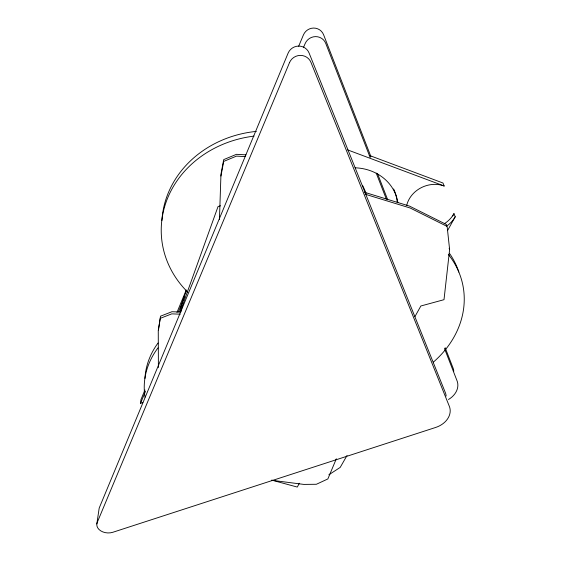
<?xml version="1.0" encoding="UTF-8"?>
<svg xmlns="http://www.w3.org/2000/svg" width="561" height="561" viewBox="0 0 561 561"><rect width="100%" height="100%" fill="white"/><g stroke="black" fill="none" stroke-linecap="round" stroke-linejoin="round"><path stroke-width="0.84" d="M219.449 219.456L220.964 174.205L223.706 159.605L236.454 154.324L245.956 154.85M365.127 194.197L410.105 207.991L447.131 226.427L449.62 249.547L444.003 299.686L420.862 305.99L414.923 316.614M142.852 402.581A35.609 27.426 3.3 0 0 140.516 403.366L140.937 399.656L144.941 389.979M96.829 523.925L99.073 508.876A10.911 7.868 4.1 0 1 99.472 507.389L288.102 53.162A11.353 11.094 -26.1 0 1 309.069 52.958L445.069 391.957A20.091 15.596 -13.6 0 1 446.128 396.045M220.943 176.049L223.699 161.414L236.483 156.119L245.157 156.596M179.822 311.874L182.676 301.026L186.511 290.31M180.572 312.631L182.339 305.934L218.04 206.546L220.55 205.789M176.967 312.442L186.245 289.988M140.516 403.366L145.537 391.234M178.37 311.888L184.702 296.601M298.669 46.24L303.417 34.929A11.003 10.729 -41.6 0 1 323.599 34.761L370.884 156.505M336.32 458.793L327.855 478.947L316.383 484.276L303.789 484.409L271.433 480.23M303.417 47.65L305.128 43.611A11.234 10.925 -36.9 0 1 325.759 43.428L370.19 157.606M347.042 455.476L340.197 467.411L328.851 474.788M299.385 483.231L297.281 487.067L272.001 480.188M452.713 215.929L453.975 213.636L455.223 216.749L447.608 230.494M180.691 312.063L171.954 311.72L160.488 316.194L158.483 330.001M180.249 314.188L171.778 313.858L160.271 318.339L158.258 330.45L158.391 367.56M364.657 192.332L409.488 206.097L446.402 224.505L446.584 226.209M369.236 155.369L442.966 183.005L444.179 186.007A26.57 23.022 -23.1 0 0 406.676 205.529M347.427 149.822L444.179 186.007M377.553 173.665L387.707 199.807M445.154 347.701L452.769 367.308A19.523 15.371 -14.8 0 1 453.779 371.347M376.221 173.097L386.375 199.197M444.452 348.437L456.829 380.239A19.873 15.505 -14.6 0 1 448.47 399.502M449.137 248.228L449.62 249.547M455.223 216.749A26.57 23.022 -23.1 0 1 446.907 225.95M453.975 213.636A26.423 22.938 -23.3 0 1 444.284 223.755M393.64 188.952A47.867 42.615 -14.8 0 1 397.209 202.233M355.176 167.802A48.127 42.769 -14.7 0 1 397.854 202.731M161.933 220.487A104.886 93.294 -3 0 1 256.363 131.393M362.778 185.803A104.886 93.294 -3 0 1 366.137 193.552M187.837 292.253A105.798 93.806 -3.1 0 1 168.062 197.051A105.798 93.806 -3.1 0 1 254.063 136.12M449.627 253.579A99.395 83.351 -12.1 0 1 458.849 272.085M448.323 254.406A100.209 83.736 -12.1 0 1 433.457 362.041M144.955 378.43A94.115 75.469 -1.3 0 1 158.02 343.023M145.033 397.146A94.851 75.756 -1.4 0 1 157.992 347.897M289.518 62.608L97.235 522.431A11.108 7.91 3.9 0 0 100.763 530.867A11.108 7.91 3.9 0 0 112.852 532.27L435.659 427.454A20.462 15.722 -13.5 0 0 449.109 405.75L310.976 62.39A11.613 11.297 -22.7 0 0 289.518 62.608"/></g></svg>
